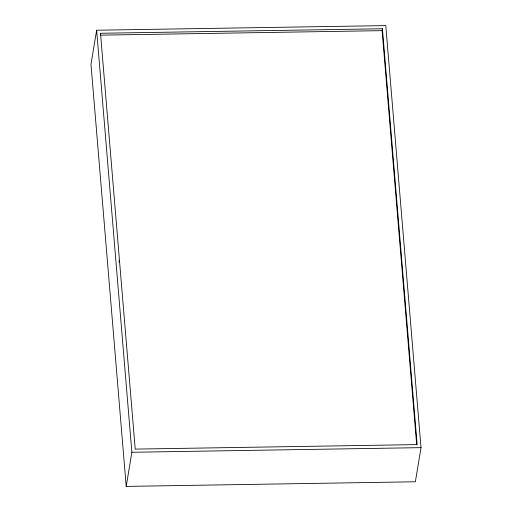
<?xml version="1.0" encoding="UTF-8"?>
<svg xmlns="http://www.w3.org/2000/svg" width="512" height="512" viewBox="0 0 512 512"><rect width="100%" height="100%" fill="white"/><g stroke="black" fill="none" stroke-linecap="round" stroke-linejoin="round"><path stroke-width="0.77" d="M96.634 30.221L90.982 64.352L126.214 486.4L415.366 481.779L421.018 447.648L385.786 25.6L96.634 30.221L131.866 452.269L126.214 486.4M100.294 34.528L100.506 33.267L382.432 28.762L417.146 444.602L135.219 449.107L100.506 33.267M416.698 444.909L382.118 30.656L382.432 28.762M100.992 35.149L382.118 30.656M131.866 452.269L421.018 447.648M119.014 260.608L119.149 262.202"/></g></svg>
